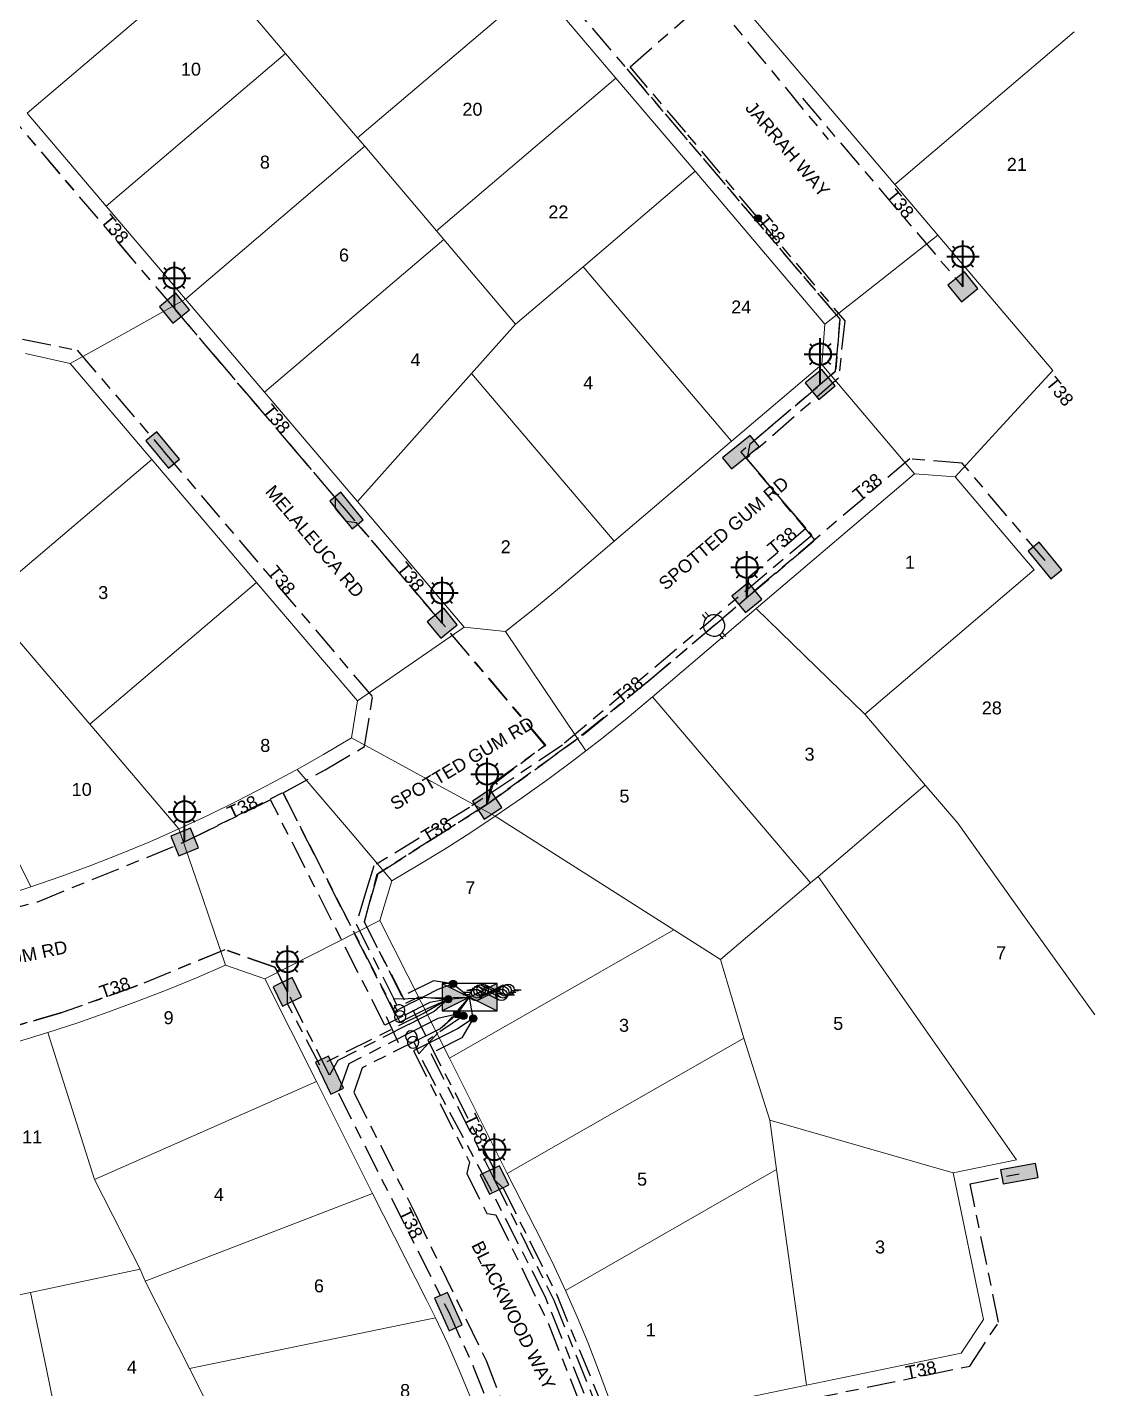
# Model space of a CAD drawing. Header units: metres. Extents: x 298156 to 298818, y 6171580 to 6172425.
# Drawn here: x 298668.2 to 298817, y 6172139.5 to 6172329.2 of the extents above; entities that cross this region are included whole.
import ezdxf
from ezdxf.enums import TextEntityAlignment as Align

# ---------------------------------------------------------------- set-up
doc = ezdxf.new("R2010")
doc.units = ezdxf.units.M
doc.linetypes.add('Cable Exist UG', pattern=[8.2, 4, -1.2, 1.8, -1.2])
doc.layers.get('0').update_dxf_attribs({"color": 6})
doc.layers.add('Cadastre Land Parcels_SP_EXT', color=9, linetype='Continuous', lineweight=5)
doc.layers.add('Cadastre Roads_SP_EXT', color=9, linetype='Continuous', lineweight=5)
for name, color, linetype in [('Equip_HV_EXT', 7, 'Continuous'), ('Equip_LV_EXT', 7, 'Continuous'), ('Equip_SL_EXT', 7, 'Continuous'), ('Equip_SP_SL_EXT', 7, 'Continuous'), ('Mains_HV_EXT', 7, 'Continuous'), ('Mains_LV_EXT', 7, 'Continuous'), ('Mains_SL_EXT', 7, 'Continuous'), ('Sub_SP_EXT', 7, 'Continuous'), ('SupportsUG_SP_LV_EXT', 7, 'Continuous'), ('SupportsUG_SP_LV_SL_EXT', 7, 'Continuous')]:
    doc.layers.add(name, color=color, linetype=linetype)
doc.layers.get('0').off()
doc.styles.add('COLUMN_LABEL', font='arial.ttf')
doc.styles.add('iecARIAL', font='arial.ttf', dxfattribs={"height": 2})
doc.styles.add('POLE_LABEL', font='arial.ttf')
doc.styles.get("Standard").update_dxf_attribs({"font": 'arial.ttf'})
doc.styles.add('SWITCH_LABEL', font='arial.ttf', dxfattribs={"height": 2.5})

# ---------------------------------------------------------------- blocks, each defined once
blk = doc.blocks.new('SUB_PADMOUNT_EXT')
for points in [[(0, 0), (-3.84, 1.92), (-3.84, -1.92)], [(0, 0), (3.84, 1.92), (3.84, -1.92)]]:
    blk.add_hatch(color=256).paths.add_polyline_path(points)
for p, q in [((3.84, 1.92), (-3.84, -1.92)), ((-3.84, 1.92), (3.84, -1.92))]:
    blk.add_line(p, q)
blk.add_lwpolyline([(-3.84, -1.92), (3.84, -1.92), (3.84, 1.92), (-3.84, 1.92)], close=True)
for tag, height, flags, p in [('ASSET_NUM', 3.5, 8, (2, 2)), ('STREET_CODE', 0.2, 9, (1.5, 0)), ('CONSTRUCTED_VOLTAGE', 0.2, 9, (1.5, -0.2)), ('OPERATING_VOLTAGE', 0.2, 9, (1.5, -0.6)), ('ORIENTATION', 0.2, 9, (1.5, -0.8)), ('OWNED_BY', 0.2, 9, (1.5, -1)), ('OPERATED_BY', 0.2, 9, (1.5, -1.2)), ('SECONDARY_VOLTAGE', 0.2, 9, (1.5, -1.6)), ('STATE', 0.2, 9, (1.5, -1.8)), ('NO_PHASES', 0.2, 9, (1.5, -0.4)), ('MAINTAINED_BY', 0.2, 9, (1.5, -1.4)), ('SUBSTATION_TYPE', 0.2, 9, (1.5, -2.2)), ('STREETNAME', 0.2, 9, (1.5, -3)), ('SUBURB', 0.2, 9, (1.5, -3.2)), ('Z', 0.2, 1, (1.5, -3.6)), ('PARENT', 0.2, 9, (1.5, -2)), ('USAGE', 0.2, 9, (1.5, -2.4)), ('LEGEND', 0.2, 9, (1.5, -2.6)), ('LOCATION', 0.2, 9, (1.5, -2.8)), ('NOTES', 0.2, 9, (1.5, -3.4))]:
    blk.add_attdef(tag, text='', height=height, dxfattribs=dict(flags=flags)).set_placement(p, align=Align.MIDDLE_LEFT)
blk = doc.blocks.new('COLUMN_EXT')
blk.add_hatch(color=256).paths.add_polyline_path([(-1.49, 1.48), (-1.49, -1.49), (1.48, -1.49), (1.48, 1.48)])
blk.add_lwpolyline([(-1.49, -1.49), (1.48, -1.49), (1.48, 1.48), (-1.49, 1.48)], close=True)
for tag, height, style, flags, p in [('ASSET_NUM', 2.5, 'COLUMN_LABEL', 8, (2, 2)), ('STRUCTURE_PLANT_NUMBER', 0.2, 'POLE_LABEL', 9, (1.81, 0.03)), ('STREET_CODE', 0.2, 'COLUMN_LABEL', 9, (1.81, -0.2))]:
    blk.add_attdef(tag, text='', height=height, dxfattribs=dict(style=style, flags=flags)).set_placement(p, align=Align.MIDDLE_LEFT)
at = {"flags": 9}
for tag, p in [('COLUMN_TYPE', (1.81, -0.4)), ('OWNED_BY', (1.81, -0.6)), ('STATE', (1.81, -0.8)), ('USAGE', (1.81, -1)), ('STREETNAME', (1.81, -1.6)), ('SUBURB', (1.81, -1.8)), ('LEGEND', (1.81, -1.2)), ('LOCATION', (1.81, -1.4)), ('NOTES', (1.81, -2))]:
    blk.add_attdef(tag, text='', height=0.2, dxfattribs=at).set_placement(p, align=Align.MIDDLE_LEFT)
at = {"flags": 1}
blk.add_attdef('Z', (1.81, -2.35), '', height=0.2, dxfattribs=at)
blk = doc.blocks.new('PILLAR_EXT')
blk.add_hatch(color=256).paths.add_polyline_path([(-2.475, 0.99), (-2.475, -0.99), (2.475, -0.99), (2.475, 0.99)])
blk.add_lwpolyline([(-2.475, -0.99), (2.475, -0.99), (2.475, 0.99), (-2.475, 0.99)], close=True)
at = {"style": 'iecARIAL', "flags": 8}
blk.add_attdef('ASSET_NUM', (1.5, 3.5), '', height=2.5, dxfattribs=at)
for tag, p, flags in [('OWNED_BY', (0, -0.2), 9), ('STATE', (0, -0.4), 9), ('SUPPORT_TYPE', (0, -0.6), 9), ('STREETNAME', (0, -1.8), 9), ('SUBURB', (0, -2), 1), ('USAGE', (0, -0.8), 9), ('LEGEND', (0, -1), 9), ('LOCATION', (0, -1.2), 9), ('NOTES', (0, -1.4), 9), ('PARENT', (0, -1.6), 9)]:
    blk.add_attdef(tag, p, '', height=0.2, dxfattribs=dict(flags=flags))
blk = doc.blocks.new('SL_LANTERN_EXT')
at = {"lineweight": 40}
for p, q in [((0, 1.97), (0, 6.47)), ((-2.25, 4.22), (2.25, 4.22)), ((-1.46, 5.68), (-1.06, 5.28)), ((1.46, 5.68), (1.06, 5.28)), ((-1.46, 2.76), (-1.06, 3.16)), ((0, 0), (0, 2.72)), ((1.46, 2.76), (1.06, 3.16))]:
    blk.add_line(p, q, dxfattribs=at)
blk.add_circle((0, 4.22), 1.5, dxfattribs=at)
at = {"style": 'iecARIAL', "flags": 8}
blk.add_attdef('ASSET_NUM', (1.5, 1.5), '', height=2.5, dxfattribs=at)
for tag, p, height, flags in [('OPERATING_VOLTAGE', (0.98, -1.65), 0.2, 9), ('ORIENTATION', (0.98, -1.85), 0.2, 9), ('OWNED_BY', (0.98, -2.05), 0.2, 9), ('CONSTRUCTED_VOLTAGE', (0.98, -0.65), 0.2, 9), ('CONTROL_TYPE', (0.98, -0.85), 0.2, 9), ('LANTERN_PURPOSE', (0.98, -1.05), 0.2, 9), ('LANTERN_TYPE', (0.98, -1.25), 0.2, 9), ('NO_PHASES', (0.98, -1.45), 0.2, 9), ('LNUMBER', (2.18, -3.25), 2.5, 8), ('STATE', (0.98, -2.25), 0.2, 9), ('USAGE', (0.98, -2.45), 0.2, 9), ('CEXIST', (0.98, -2.65), 0.2, 9), ('CNEW', (0.98, -2.85), 0.2, 9), ('CNUMBER', (0.98, -3.05), 0.2, 9), ('CREMOVE', (0.98, -3.25), 0.2, 9), ('CREPLACE', (0.98, -3.45), 0.2, 9), ('LKINGHEIGHT', (0.98, -3.65), 0.2, 9), ('LBRACKET', (0.98, -3.85), 0.2, 9), ('LBRACKETVOCAB', (0.98, -4.05), 0.2, 9), ('LCATEGORY', (0.98, -4.25), 0.2, 9), ('LCHARGE1', (0.98, -4.45), 0.2, 9), ('LCHARGE1PERCENT', (0.98, -4.65), 0.2, 9), ('LCHARGE2', (0.98, -4.85), 0.2, 9), ('LCHARGE2PERCENT', (0.98, -5.05), 0.2, 9), ('LCHARGE3', (0.98, -5.25), 0.2, 9), ('LCHARGE3PERCENT', (0.98, -5.45), 0.2, 9), ('LEXIST', (0.98, -5.65), 0.2, 9), ('LLAMP', (0.98, -5.85), 0.2, 9), ('LLAMPVOCAB', (0.98, -6.05), 0.2, 9), ('LMAST', (0.98, -6.25), 0.2, 9), ('LMASTVOCAB', (0.98, -6.45), 0.2, 9), ('LNEW', (0.98, -6.65), 0.2, 9), ('LANTNUMBER', (0.98, -6.85), 0.2, 9), ('LOUTREACH', (0.98, -7.25), 0.2, 9), ('LOUTREACHVOCAB', (0.98, -7.45), 0.2, 9), ('LRATECODE', (0.98, -7.65), 0.2, 9), ('STREETNAME', (0.98, -9.25), 0.2, 9), ('SUBURB', (0.98, -9.45), 0.2, 1), ('LREMOVE', (0.98, -7.85), 0.2, 9), ('LREPLACE', (0.98, -8.05), 0.2, 9), ('LTYPE', (0.98, -8.25), 0.2, 9), ('LTYPEVOCAB', (0.98, -8.45), 0.2, 9), ('LEGEND', (0.98, -8.65), 0.2, 9), ('LOCATION', (0.98, -8.85), 0.2, 9), ('NOTES', (0.98, -9.05), 0.2, 9)]:
    blk.add_attdef(tag, p, '', height=height, dxfattribs=dict(flags=flags))
blk = doc.blocks.new('LV_UG_LINKS_OPEN_EXT')
blk.add_wipeout([(-0.25, 1.47), (-0.43, 1.43), (-0.61, 1.36), (-0.77, 1.28), (-0.93, 1.17), (-1.07, 1.05), (-1.19, 0.9), (-1.29, 0.75), (-1.38, 0.58), (-1.44, 0.4), (-1.48, 0.22), (-1.49, 0.03), (-1.49, -0.16), (-1.45, -0.34), (-1.4, -0.52), (-1.32, -0.69), (-1.23, -0.85), (-1.11, -1), (-0.98, -1.13), (-0.83, -1.24), (-0.66, -1.34), (-0.49, -1.41), (-0.31, -1.46), (-0.13, -1.49), (0.06, -1.49), (0.25, -1.47), (0.43, -1.43), (0.61, -1.36), (0.77, -1.28), (0.93, -1.17), (1.07, -1.05), (1.19, -0.9), (1.29, -0.75), (1.38, -0.58), (1.44, -0.4), (1.48, -0.22), (1.49, -0.03), (1.49, 0.16), (1.45, 0.34), (1.4, 0.52), (1.32, 0.69), (1.23, 0.85), (1.11, 1), (0.98, 1.13), (0.83, 1.24), (0.66, 1.34), (0.49, 1.41), (0.31, 1.46), (0.13, 1.49), (-0.06, 1.49)])
for p, q in [((-0.25, 1.47), (-0.25, 2.22)), ((0.25, 1.47), (0.25, 2.22)), ((-0.25, -1.47), (-0.25, -2.22)), ((0.25, -1.47), (0.25, -2.22))]:
    blk.add_line(p, q)
blk.add_lwpolyline([(0, -1.49, 1), (0, 1.49, 1)], format="xyb", close=True)
at = {"flags": 9}
for tag, p in [('ACTUAL_STATUS', (0, 0)), ('CONSTRUCTED_VOLTAGE', (0, -0.2)), ('OPERATING_VOLTAGE', (0, -0.6)), ('ORIENTATION', (0, -0.8)), ('STATE', (0, -1)), ('SWITCH_TYPE', (0, -1.2)), ('NO_PHASES', (0, -0.4)), ('USAGE', (0, -1.4)), ('NOTES', (0, -1.6))]:
    blk.add_attdef(tag, text='', height=0.2, dxfattribs=at).set_placement(p, align=Align.MIDDLE_LEFT)
at = {"flags": 1}
blk.add_attdef('Z', (0, 0), '', height=0.2, dxfattribs=at)
blk = doc.blocks.new('LV_UG_DFUSE_CLOSED_EXT')
for points in [[(1, 0), (0, 0)], [(5.04, 0.73), (2.16, -0.72)], [(5.05, -0.71), (2.16, 0.72)], [(6.2, 0.01), (7.2, 0.01)]]:
    blk.add_lwpolyline(points)
for centre in [(1.8, 0), (5.4, 0.01)]:
    blk.add_circle(centre, 0.8)
at = {"flags": 9}
for tag, p in [('ACTUAL_STATUS', (0, 0)), ('CONSTRUCTED_VOLTAGE', (0, -0.2)), ('OPERATING_VOLTAGE', (0, -0.6)), ('ORIENTATION', (0, -0.8)), ('STATE', (0, -1)), ('SWITCH_TYPE', (0, -1.2)), ('NO_PHASES', (0, -0.4)), ('USAGE', (0, -1.4)), ('NOTES', (0, -1.6))]:
    blk.add_attdef(tag, text='', height=0.2, dxfattribs=at).set_placement(p, align=Align.MIDDLE_LEFT)
at = {"flags": 1}
blk.add_attdef('Z', (0, 0), '', height=0.2, dxfattribs=at)
blk = doc.blocks.new('SWG_HOLEC_SU_EXT')
blk.add_line((1.8, -2), (5.8, -2))
for points in [[(1, 0), (0, 0)], [(6.6, 0), (7.6, 0)]]:
    blk.add_lwpolyline(points)
for points in [[(1.8, -0.8, 1), (1.8, 0.8, 1)], [(5.8, -0.8, 1), (5.8, 0.8, 1)]]:
    blk.add_lwpolyline(points, format="xyb", close=True)
at = {"style": 'SWITCH_LABEL', "flags": 8}
blk.add_attdef('ASSET_NUM', text='', height=2.5, rotation=179.9544, dxfattribs=at).set_placement((-2.4, 0), align=Align.MIDDLE_LEFT)
at = {"flags": 1}
blk.add_attdef('Z', (0, 0), '', height=0.2, dxfattribs=at)
at = {"flags": 9}
for tag, p in [('ACTUAL_STATUS', (0, -0.4)), ('CONSTRUCTED_VOLTAGE', (0, -0.6)), ('OPERATING_VOLTAGE', (0, -1)), ('ORIENTATION', (0, -1.2)), ('OWNED_BY', (0, -1.4)), ('STATE', (0, -1.8)), ('NO_PHASES', (0, -0.8)), ('PARENT', (0, -1.6)), ('SWITCH_TYPE', (0, -2)), ('STREETNAME', (0, -2.6)), ('SUBURB', (0, -2.8)), ('USAGE', (0, -2.2)), ('LOCATION', (0, -2.4)), ('NOTES', (0, -3))]:
    blk.add_attdef(tag, text='', height=0.2, dxfattribs=at).set_placement(p, align=Align.MIDDLE_LEFT)
at = {"style": 'SWITCH_LABEL', "flags": 9}
blk.add_attdef('STREET_CODE', text='', height=0.2, dxfattribs=at).set_placement((0, -0.2), align=Align.MIDDLE_LEFT)
blk = doc.blocks.new('CONNECTOR_NODE_EXT')
h = blk.add_hatch(color=256)
edge = h.paths.add_edge_path()
edge.add_arc((0, 0), 0.5, 0, 360)
blk.add_circle((0, 0), 0.5)
at = {"flags": 1}
blk.add_attdef('Z', (0, 0), '', height=0.2, dxfattribs=at)
at = {"flags": 9}
for tag, p in [('CONNECTOR_TYPE', (0, 0)), ('CONSTRUCTED_VOLTAGE', (0, -0.2)), ('OPERATING_VOLTAGE', (0, -0.6)), ('ORIENTATION', (0, -0.8)), ('SUBTYPE', (0, -1)), ('NO_PHASES', (0, -0.4)), ('USAGE', (0, -1.2)), ('NOTES', (0, -1.4))]:
    blk.add_attdef(tag, text='', height=0.2, dxfattribs=at).set_placement(p, align=Align.MIDDLE_LEFT)

msp = doc.modelspace()

# ---------------------------------------------------------------- linework, layer by layer
at = {"layer": 'Cadastre Land Parcels_SP_EXT', "linetype": 'Continuous'}
for p, q in [((298693.25, 6172338.52), (298668.25, 6172317.23)), ((298703.27, 6172326.73), (298693.25, 6172338.52)), ((298739.28, 6172335.05), (298714.28, 6172313.79)), ((298750.29, 6172322.11), (298739.28, 6172335.05)), ((298814.16, 6172328.56), (298789.15, 6172307.28)), ((298704.26, 6172325.56), (298703.27, 6172326.73)), ((298703.27, 6172326.73), (298703.27, 6172326.73)), ((298704.26, 6172325.56), (298679.26, 6172304.28)), ((298679.26, 6172304.28), (298704.26, 6172325.56)), ((298714.28, 6172313.79), (298704.26, 6172325.56)), ((298750.29, 6172322.11), (298725.29, 6172300.84)), ((298725.29, 6172300.84), (298750.29, 6172322.11)), ((298761.31, 6172309.14), (298750.29, 6172322.11)), ((298750.29, 6172322.11), (298750.29, 6172322.11)), ((298668.25, 6172317.23), (298679.26, 6172304.28)), ((298690.28, 6172291.33), (298715.28, 6172312.62)), ((298715.28, 6172312.62), (298690.28, 6172291.33)), ((298715.28, 6172312.62), (298714.28, 6172313.79)), ((298714.28, 6172313.79), (298715.28, 6172312.62)), ((298715.28, 6172312.62), (298715.28, 6172312.62)), ((298725.29, 6172300.84), (298715.28, 6172312.62)), ((298715.28, 6172312.62), (298725.29, 6172300.84)), ((298761.31, 6172309.14), (298745.7, 6172295.85)), ((298745.7, 6172295.85), (298761.31, 6172309.14)), ((298779.41, 6172287.86), (298761.31, 6172309.14)), ((298789.15, 6172307.28), (298795.16, 6172300.22)), ((298679.26, 6172304.28), (298690.28, 6172291.33)), ((298701.29, 6172278.38), (298726.29, 6172299.66)), ((298726.29, 6172299.66), (298701.29, 6172278.38)), ((298726.29, 6172299.66), (298725.29, 6172300.84)), ((298725.29, 6172300.84), (298726.29, 6172299.66)), ((298726.29, 6172299.66), (298726.29, 6172299.66)), ((298736.31, 6172287.86), (298726.29, 6172299.66)), ((298726.29, 6172299.66), (298736.31, 6172287.86)), ((298795.16, 6172300.22), (298800.17, 6172294.33)), ((298736.31, 6172287.86), (298745.7, 6172295.85)), ((298745.7, 6172295.85), (298736.31, 6172287.86)), ((298745.7, 6172295.85), (298766.4, 6172271.54)), ((298745.7, 6172295.85), (298745.7, 6172295.85)), ((298766.4, 6172271.54), (298745.7, 6172295.85)), ((298800.17, 6172294.33), (298811.18, 6172281.39)), ((298800.17, 6172294.33), (298800.17, 6172294.33)), ((298690.28, 6172291.33), (298701.29, 6172278.38)), ((298730.15, 6172280.96), (298736.31, 6172287.86)), ((298736.31, 6172287.86), (298730.15, 6172280.96)), ((298778.96, 6172282.23), (298779.41, 6172287.86)), ((298674.25, 6172282.35), (298668.01, 6172283.75)), ((298685.6, 6172269.01), (298674.25, 6172282.35)), ((298674.25, 6172282.35), (298674.25, 6172282.35)), ((298766.4, 6172271.54), (298778.96, 6172282.23)), ((298778.96, 6172282.23), (298778.96, 6172282.23)), ((298714.25, 6172263.15), (298730.15, 6172280.96)), ((298730.15, 6172280.96), (298714.25, 6172263.15)), ((298730.15, 6172280.96), (298730.15, 6172280.96)), ((298750.03, 6172257.61), (298730.15, 6172280.96)), ((298730.15, 6172280.96), (298750.03, 6172257.61)), ((298701.29, 6172278.38), (298714.25, 6172263.15)), ((298750.03, 6172257.61), (298766.4, 6172271.54)), ((298766.4, 6172271.54), (298766.4, 6172271.54)), ((298685.6, 6172269.01), (298662.37, 6172249.24)), ((298662.37, 6172249.24), (298685.6, 6172269.01)), ((298700.19, 6172251.87), (298685.6, 6172269.01)), ((298791.91, 6172267), (298769.83, 6172248.21)), ((298797.55, 6172266.55), (298791.91, 6172267)), ((298808.57, 6172253.6), (298797.55, 6172266.55)), ((298714.25, 6172263.15), (298729.15, 6172245.64)), ((298742.41, 6172251.13), (298750.03, 6172257.61)), ((298750.03, 6172257.61), (298750.03, 6172257.61)), ((298808.57, 6172253.6), (298784.96, 6172233.52)), ((298784.96, 6172233.52), (298808.57, 6172253.6)), ((298808.57, 6172253.6), (298808.57, 6172253.6)), ((298676.96, 6172232.1), (298700.19, 6172251.87)), ((298700.19, 6172251.87), (298676.96, 6172232.1)), ((298700.19, 6172251.87), (298700.19, 6172251.87)), ((298714.25, 6172235.36), (298700.19, 6172251.87)), ((298738.7, 6172248.04), (298742.41, 6172251.13)), ((298769.83, 6172248.21), (298755.37, 6172235.9)), ((298769.83, 6172248.21), (298784.96, 6172233.52)), ((298784.96, 6172233.52), (298769.83, 6172248.21)), ((298734.92, 6172245.02), (298738.7, 6172248.04)), ((298676.96, 6172232.1), (298665.56, 6172245.5)), ((298665.56, 6172245.5), (298676.96, 6172232.1)), ((298729.15, 6172245.64), (298734.92, 6172245.02)), ((298652.74, 6172241.43), (298668.77, 6172209.43)), ((298668.77, 6172209.43), (298652.74, 6172241.43)), ((298713.44, 6172230.21), (298714.25, 6172235.36)), ((298714.25, 6172235.36), (298714.25, 6172235.36)), ((298755.37, 6172235.9), (298751.85, 6172232.96)), ((298777.4, 6172210.02), (298755.37, 6172235.9)), ((298755.37, 6172235.9), (298777.4, 6172210.02)), ((298751.85, 6172232.96), (298748.27, 6172230.09)), ((298784.96, 6172233.52), (298793.39, 6172223.63)), ((298793.39, 6172223.63), (298784.96, 6172233.52)), ((298689.37, 6172217.52), (298676.96, 6172232.1)), ((298676.96, 6172232.1), (298676.96, 6172232.1)), ((298676.96, 6172232.1), (298689.37, 6172217.52)), ((298709.54, 6172227.89), (298713.44, 6172230.21)), ((298748.27, 6172230.09), (298746.08, 6172228.39)), ((298705.88, 6172225.82), (298709.54, 6172227.89)), ((298744.65, 6172227.29), (298740.98, 6172224.55)), ((298746.08, 6172228.39), (298744.65, 6172227.29)), ((298701.6, 6172223.5), (298705.59, 6172225.66)), ((298705.59, 6172225.66), (298705.88, 6172225.82)), ((298697.57, 6172221.42), (298701.6, 6172223.5)), ((298740.98, 6172224.55), (298737.25, 6172221.89)), ((298793.39, 6172223.63), (298778.47, 6172210.9)), ((298778.47, 6172210.9), (298793.39, 6172223.63)), ((298793.39, 6172223.63), (298797.92, 6172218.3)), ((298797.92, 6172218.3), (298793.39, 6172223.63)), ((298737.25, 6172221.89), (298733.47, 6172219.29)), ((298693.49, 6172219.43), (298697.57, 6172221.42)), ((298689.37, 6172217.52), (298693.49, 6172219.43)), ((298733.47, 6172219.29), (298729.93, 6172216.95)), ((298733.47, 6172219.29), (298758.35, 6172203.46)), ((298758.35, 6172203.46), (298733.47, 6172219.29)), ((298797.92, 6172218.3), (298797.92, 6172218.3)), ((298797.92, 6172218.3), (298807.71, 6172204.63)), ((298807.71, 6172204.63), (298797.92, 6172218.3)), ((298797.92, 6172218.3), (298797.92, 6172218.3)), ((298685.32, 6172215.74), (298689.37, 6172217.52)), ((298729.93, 6172216.95), (298726.34, 6172214.67)), ((298677.1, 6172212.42), (298681.23, 6172214.04)), ((298681.23, 6172214.04), (298685.32, 6172215.74)), ((298726.34, 6172214.67), (298722.72, 6172212.45)), ((298672.95, 6172210.88), (298677.1, 6172212.42)), ((298722.72, 6172212.45), (298719.06, 6172210.3)), ((298668.77, 6172209.43), (298672.95, 6172210.88)), ((298719.06, 6172210.3), (298717.38, 6172204.76)), ((298778.47, 6172210.9), (298777.4, 6172210.02)), ((298777.4, 6172210.02), (298778.47, 6172210.9)), ((298778.47, 6172210.9), (298806.1, 6172171.43)), ((298806.1, 6172171.43), (298778.47, 6172210.9)), ((298664.55, 6172208.05), (298668.77, 6172209.43)), ((298668.77, 6172209.43), (298668.77, 6172209.43)), ((298764.84, 6172199.33), (298777.4, 6172210.02)), ((298777.4, 6172210.02), (298764.84, 6172199.33)), ((298777.4, 6172210.02), (298777.4, 6172210.02)), ((298777.4, 6172210.02), (298777.4, 6172210.02)), ((298717.38, 6172204.76), (298727.11, 6172185.59)), ((298817.02, 6172191.63), (298807.71, 6172204.63)), ((298807.71, 6172204.63), (298817.02, 6172191.63)), ((298727.11, 6172185.59), (298758.35, 6172203.46)), ((298758.35, 6172203.46), (298727.11, 6172185.59)), ((298758.35, 6172203.46), (298764.84, 6172199.33)), ((298758.35, 6172203.46), (298758.35, 6172203.46)), ((298764.84, 6172199.33), (298758.35, 6172203.46)), ((298764.84, 6172199.33), (298768.13, 6172188.39)), ((298768.13, 6172188.39), (298764.84, 6172199.33)), ((298764.84, 6172199.33), (298764.84, 6172199.33)), ((298695.88, 6172198.54), (298691.82, 6172196.78)), ((298701.34, 6172196.62), (298695.88, 6172198.54)), ((298687.74, 6172195.11), (298683.62, 6172193.5)), ((298691.82, 6172196.78), (298687.74, 6172195.11)), ((298708.58, 6172182.35), (298701.34, 6172196.62)), ((298683.62, 6172193.5), (298679.48, 6172191.98)), ((298679.48, 6172191.98), (298675.31, 6172190.52)), ((298675.31, 6172190.52), (298671.11, 6172189.15)), ((298671.11, 6172189.15), (298667.05, 6172187.9)), ((298677.63, 6172168.66), (298671.11, 6172189.15)), ((298671.11, 6172189.15), (298677.63, 6172168.66)), ((298768.13, 6172188.39), (298735.15, 6172169.52)), ((298735.15, 6172169.52), (298768.13, 6172188.39)), ((298771.72, 6172176.94), (298768.13, 6172188.39)), ((298768.13, 6172188.39), (298771.72, 6172176.94)), ((298727.11, 6172185.59), (298735.15, 6172169.52)), ((298708.58, 6172182.35), (298677.63, 6172168.66)), ((298677.63, 6172168.66), (298708.58, 6172182.35)), ((298716.38, 6172166.72), (298708.58, 6172182.35)), ((298708.58, 6172182.35), (298708.58, 6172182.35)), ((298772.68, 6172170.06), (298771.72, 6172176.94)), ((298771.72, 6172176.94), (298771.72, 6172176.94)), ((298797.28, 6172169.62), (298771.72, 6172176.94)), ((298771.72, 6172176.94), (298772.68, 6172170.06)), ((298771.72, 6172176.94), (298797.28, 6172169.62)), ((298797.28, 6172169.62), (298806.1, 6172171.43)), ((298806.1, 6172171.43), (298806.1, 6172171.43)), ((298677.63, 6172168.66), (298683.97, 6172156.17)), ((298683.97, 6172156.17), (298677.63, 6172168.66)), ((298677.63, 6172168.66), (298677.63, 6172168.66)), ((298735.15, 6172169.52), (298740, 6172159.98)), ((298743.25, 6172153.22), (298772.68, 6172170.06)), ((298772.68, 6172170.06), (298743.25, 6172153.22)), ((298776.84, 6172140.02), (298772.68, 6172170.06)), ((298772.68, 6172170.06), (298776.84, 6172140.02)), ((298801.5, 6172149.19), (298797.28, 6172169.62)), ((298797.28, 6172169.62), (298797.28, 6172169.62)), ((298684.67, 6172154.52), (298716.38, 6172166.72)), ((298716.38, 6172166.72), (298684.67, 6172154.52)), ((298716.38, 6172166.72), (298716.38, 6172166.72)), ((298723.94, 6172151.84), (298716.38, 6172166.72)), ((298740, 6172159.98), (298741.66, 6172156.62)), ((298683.97, 6172156.17), (298668.71, 6172152.95)), ((298668.71, 6172152.95), (298683.97, 6172156.17)), ((298683.97, 6172156.17), (298684.67, 6172154.52)), ((298684.67, 6172154.52), (298683.97, 6172156.17)), ((298741.66, 6172156.62), (298743.25, 6172153.22)), ((298684.67, 6172154.52), (298690.85, 6172142.33)), ((298690.85, 6172142.33), (298684.67, 6172154.52)), ((298684.67, 6172154.52), (298684.67, 6172154.52)), ((298668.71, 6172152.95), (298662.71, 6172151.71)), ((298662.71, 6172151.71), (298668.71, 6172152.95)), ((298668.71, 6172152.95), (298670.93, 6172142.24)), ((298670.93, 6172142.24), (298668.71, 6172152.95)), ((298725.14, 6172149.41), (298723.94, 6172151.84)), ((298743.25, 6172153.22), (298744.87, 6172149.56)), ((298744.87, 6172149.56), (298746.4, 6172145.87)), ((298725.14, 6172149.41), (298690.85, 6172142.33)), ((298690.85, 6172142.33), (298725.14, 6172149.41)), ((298726.85, 6172145.79), (298725.14, 6172149.41)), ((298725.14, 6172149.41), (298725.14, 6172149.41)), ((298798.39, 6172144.47), (298801.5, 6172149.19)), ((298728.46, 6172142.13), (298726.85, 6172145.79)), ((298746.4, 6172145.87), (298747.86, 6172142.13)), ((298776.84, 6172140.02), (298798.39, 6172144.47)), ((298670.93, 6172142.24), (298675.7, 6172119.13)), ((298675.7, 6172119.13), (298670.93, 6172142.24)), ((298690.85, 6172142.33), (298700.08, 6172124.17)), ((298700.08, 6172124.17), (298690.85, 6172142.33)), ((298729.98, 6172138.43), (298728.46, 6172142.13)), ((298747.86, 6172142.13), (298749.23, 6172138.37)), ((298754.42, 6172135.39), (298776.84, 6172140.02)), ((298776.84, 6172140.02), (298776.84, 6172140.02))]:
    msp.add_line(p, q, dxfattribs=at)
at = {"layer": 'Cadastre Roads_SP_EXT', "linetype": 'Continuous'}
for p, q in [((298739.28, 6172335.05), (298750.29, 6172322.11)), ((298777.81, 6172320.61), (298766.46, 6172333.98)), ((298750.29, 6172322.11), (298761.31, 6172309.14)), ((298789.15, 6172307.28), (298777.81, 6172320.61)), ((298761.31, 6172309.14), (298779.41, 6172287.86)), ((298795.16, 6172300.22), (298789.15, 6172307.28)), ((298786.31, 6172293.28), (298795.16, 6172300.22)), ((298779.41, 6172287.86), (298786.31, 6172293.28)), ((298690.28, 6172291.33), (298681.1, 6172286.19)), ((298701.29, 6172278.38), (298690.28, 6172291.33)), ((298681.1, 6172286.19), (298674.25, 6172282.35)), ((298674.25, 6172282.35), (298685.6, 6172269.01)), ((298778.96, 6172282.23), (298766.4, 6172271.54)), ((298785.97, 6172273.99), (298778.96, 6172282.23)), ((298811.18, 6172281.39), (298803.7, 6172273.25)), ((298714.25, 6172263.15), (298701.29, 6172278.38)), ((298701.29, 6172278.38), (298701.29, 6172278.38)), ((298791.91, 6172267), (298785.97, 6172273.99)), ((298803.7, 6172273.25), (298797.55, 6172266.55)), ((298766.4, 6172271.54), (298750.03, 6172257.61)), ((298685.6, 6172269.01), (298700.19, 6172251.87)), ((298769.83, 6172248.21), (298791.91, 6172267)), ((298791.91, 6172267), (298791.91, 6172267)), ((298797.55, 6172266.55), (298808.57, 6172253.6)), ((298729.15, 6172245.64), (298714.25, 6172263.15)), ((298750.03, 6172257.61), (298742.41, 6172251.13)), ((298700.19, 6172251.87), (298714.25, 6172235.36)), ((298742.41, 6172251.13), (298738.7, 6172248.04)), ((298755.37, 6172235.9), (298769.83, 6172248.21)), ((298738.7, 6172248.04), (298734.92, 6172245.02)), ((298722.69, 6172241.18), (298729.15, 6172245.64)), ((298734.92, 6172245.02), (298740.15, 6172237.23)), ((298714.25, 6172235.36), (298722.69, 6172241.18)), ((298740.15, 6172237.23), (298746.08, 6172228.39)), ((298751.85, 6172232.96), (298755.37, 6172235.9)), ((298748.27, 6172230.09), (298751.85, 6172232.96)), ((298713.44, 6172230.21), (298709.54, 6172227.89)), ((298722.04, 6172225.53), (298713.44, 6172230.21)), ((298746.08, 6172228.39), (298748.27, 6172230.09)), ((298709.54, 6172227.89), (298705.88, 6172225.82)), ((298705.88, 6172225.82), (298713.01, 6172217.42)), ((298733.47, 6172219.29), (298722.04, 6172225.53)), ((298729.93, 6172216.95), (298733.47, 6172219.29)), ((298733.47, 6172219.29), (298733.47, 6172219.29)), ((298689.37, 6172217.52), (298685.32, 6172215.74)), ((298692.7, 6172207.83), (298689.37, 6172217.52)), ((298713.01, 6172217.42), (298719.06, 6172210.3)), ((298726.34, 6172214.67), (298729.93, 6172216.95)), ((298681.23, 6172214.04), (298677.1, 6172212.42)), ((298685.32, 6172215.74), (298681.23, 6172214.04)), ((298722.72, 6172212.45), (298726.34, 6172214.67)), ((298677.1, 6172212.42), (298672.95, 6172210.88)), ((298719.06, 6172210.3), (298722.72, 6172212.45)), ((298672.95, 6172210.88), (298668.77, 6172209.43)), ((298668.77, 6172209.43), (298664.55, 6172208.05)), ((298695.88, 6172198.54), (298692.7, 6172207.83)), ((298717.38, 6172204.76), (298708.15, 6172200.08)), ((298727.11, 6172185.59), (298717.38, 6172204.76)), ((298708.15, 6172200.08), (298701.34, 6172196.62)), ((298691.82, 6172196.78), (298695.88, 6172198.54)), ((298695.88, 6172198.54), (298695.88, 6172198.54)), ((298683.62, 6172193.5), (298687.74, 6172195.11)), ((298687.74, 6172195.11), (298691.82, 6172196.78)), ((298701.34, 6172196.62), (298708.58, 6172182.35)), ((298679.48, 6172191.98), (298683.62, 6172193.5)), ((298675.31, 6172190.52), (298679.48, 6172191.98)), ((298671.11, 6172189.15), (298675.31, 6172190.52)), ((298667.05, 6172187.9), (298671.11, 6172189.15)), ((298735.15, 6172169.52), (298727.11, 6172185.59)), ((298727.11, 6172185.59), (298727.11, 6172185.59)), ((298708.58, 6172182.35), (298716.38, 6172166.72)), ((298806.1, 6172171.43), (298797.28, 6172169.62)), ((298740, 6172159.98), (298735.15, 6172169.52)), ((298797.28, 6172169.62), (298801.5, 6172149.19)), ((298716.38, 6172166.72), (298723.94, 6172151.84)), ((298741.66, 6172156.62), (298740, 6172159.98)), ((298743.25, 6172153.22), (298741.66, 6172156.62)), ((298723.94, 6172151.84), (298725.14, 6172149.41)), ((298744.87, 6172149.56), (298743.25, 6172153.22)), ((298746.4, 6172145.87), (298744.87, 6172149.56)), ((298725.14, 6172149.41), (298726.85, 6172145.79)), ((298801.5, 6172149.19), (298798.39, 6172144.47)), ((298726.85, 6172145.79), (298728.46, 6172142.13)), ((298747.86, 6172142.13), (298746.4, 6172145.87)), ((298798.39, 6172144.47), (298776.84, 6172140.02)), ((298728.46, 6172142.13), (298729.98, 6172138.43)), ((298749.23, 6172138.37), (298747.86, 6172142.13)), ((298776.84, 6172140.02), (298754.42, 6172135.39))]:
    msp.add_line(p, q, dxfattribs=at)
at = {"layer": 'Mains_HV_EXT', "linetype": 'Cable Exist UG'}
for p, q in [((298763.43, 6172333.51), (298779.87, 6172313.56)), ((298752.28, 6172323.68), (298761.13, 6172331.44)), ((298760.02, 6172314.58), (298752.28, 6172323.68)), ((298770.09, 6172302.59), (298760.02, 6172314.58)), ((298770.09, 6172302.59), (298782.18, 6172288.29)), ((298782.18, 6172288.29), (298781.31, 6172280.3)), ((298781.31, 6172280.3), (298768.47, 6172269.11)), ((298768.47, 6172269.11), (298777.57, 6172258.42)), ((298742.86, 6172229.21), (298729.87, 6172220.52)), ((298729.87, 6172220.52), (298716.54, 6172212.37)), ((298716.54, 6172212.37), (298715.59, 6172209.21)), ((298715.59, 6172209.21), (298714.08, 6172204.23)), ((298714.08, 6172204.23), (298719.34, 6172193.87)), ((298719.34, 6172193.87), (298729.9, 6172194.08)), ((298722.83, 6172186.18), (298729.9, 6172194.08)), ((298732.88, 6172167.24), (298722.83, 6172186.18)), ((298740.43, 6172152.38), (298732.88, 6172167.24)), ((298745.85, 6172138.87), (298740.43, 6172152.38))]:
    msp.add_line(p, q, dxfattribs=at)
at = {"layer": 'Mains_LV_EXT', "linetype": 'Cable Exist UG'}
for p, q in [((298751.82, 6172323.41), (298781.47, 6172288.54)), ((298776.28, 6172319.33), (298798.64, 6172293.04)), ((298688.75, 6172290.05), (298666.72, 6172315.95)), ((298712.73, 6172261.87), (298688.75, 6172290.05)), ((298781.47, 6172288.54), (298780.89, 6172281.25)), ((298667.61, 6172285.74), (298675.21, 6172284.2)), ((298675.21, 6172284.2), (298687.13, 6172270.31)), ((298780.89, 6172281.25), (298767.69, 6172270.02)), ((298716.36, 6172235.96), (298687.13, 6172270.31)), ((298767.69, 6172270.02), (298776.76, 6172259.37)), ((298791.25, 6172269.07), (298768.54, 6172249.75)), ((298798.54, 6172268.48), (298791.25, 6172269.07)), ((298810.09, 6172254.91), (298798.54, 6172268.48)), ((298740.51, 6172229.21), (298712.73, 6172261.87)), ((298776.76, 6172259.37), (298768.76, 6172252.56)), ((298768.76, 6172252.56), (298768.54, 6172249.75)), ((298754.98, 6172238.21), (298745.08, 6172230.17)), ((298715.27, 6172228.98), (298716.36, 6172235.96)), ((298745.08, 6172230.17), (298732.34, 6172220.95)), ((298733.26, 6172224.03), (298740.51, 6172229.21)), ((298709.77, 6172225.76), (298715.27, 6172228.98)), ((298703.9, 6172222.54), (298709.77, 6172225.76)), ((298732.34, 6172220.95), (298733.26, 6172224.03)), ((298702.15, 6172221.57), (298690.18, 6172215.7)), ((298718.1, 6172190.17), (298702.15, 6172221.57)), ((298719.39, 6172192.05), (298703.9, 6172222.54)), ((298717.01, 6172211.21), (298732.34, 6172220.95)), ((298669.71, 6172207.38), (298690.18, 6172215.7)), ((298715.24, 6172204.58), (298717.01, 6172211.21)), ((298645.8, 6172201.04), (298669.71, 6172207.38)), ((298720.5, 6172194.19), (298715.24, 6172204.58)), ((298695.8, 6172200.69), (298683.34, 6172195.56)), ((298702.76, 6172198.25), (298695.8, 6172200.69)), ((298710.39, 6172183.21), (298702.76, 6172198.25)), ((298683.34, 6172195.56), (298672.9, 6172191.86)), ((298724.86, 6172196.37), (298720.5, 6172194.19)), ((298725.49, 6172195.15), (298721.89, 6172193.32)), ((298727.61, 6172195.93), (298724.86, 6172196.37)), ((298727.61, 6172195.93), (298725.49, 6172195.15)), ((298727.61, 6172195.93), (298729.9, 6172194.08)), ((298721.89, 6172193.32), (298719.39, 6172192.05)), ((298724.34, 6172193.33), (298720.6, 6172191.44)), ((298726.93, 6172193.8), (298724.34, 6172193.33)), ((298726.93, 6172193.8), (298724.98, 6172192.09)), ((298726.93, 6172193.8), (298729.9, 6172194.08)), ((298728.14, 6172191.7), (298729.9, 6172194.08)), ((298730.41, 6172191.11), (298729.9, 6172194.08)), ((298672.9, 6172191.86), (298654.25, 6172186.52)), ((298720.6, 6172191.44), (298718.1, 6172190.17)), ((298724.98, 6172192.09), (298721.38, 6172190.26)), ((298728.14, 6172191.7), (298725.47, 6172191.11)), ((298728.14, 6172191.7), (298725.8, 6172189.68)), ((298721.38, 6172190.26), (298711.53, 6172185.26)), ((298722.12, 6172189.4), (298713.05, 6172184.8)), ((298725.47, 6172191.11), (298722.12, 6172189.4)), ((298725.8, 6172189.68), (298722.81, 6172188.18)), ((298728.21, 6172189.66), (298725.23, 6172188.18)), ((298730.41, 6172191.11), (298728.21, 6172189.66)), ((298730.41, 6172191.11), (298728.83, 6172188.41)), ((298722.81, 6172188.18), (298714.93, 6172184.25)), ((298725.23, 6172188.18), (298722.1, 6172186.59)), ((298728.83, 6172188.41), (298724.51, 6172186.24)), ((298722.1, 6172186.59), (298729.89, 6172171.1)), ((298724.51, 6172186.24), (298733.36, 6172168.63)), ((298711.53, 6172185.26), (298710.39, 6172183.21)), ((298713.05, 6172184.8), (298711.61, 6172180.7)), ((298714.93, 6172184.25), (298713.75, 6172180.78)), ((298711.61, 6172180.7), (298726.94, 6172150.28)), ((298713.75, 6172180.78), (298722.25, 6172164.03)), ((298729.89, 6172171.1), (298729.5, 6172169.51)), ((298729.5, 6172169.51), (298732.29, 6172163.92)), ((298733.36, 6172168.63), (298741.63, 6172151.86)), ((298799.64, 6172168.08), (298806.5, 6172169.48)), ((298803.62, 6172148.8), (298799.64, 6172168.08)), ((298722.25, 6172164.03), (298732.19, 6172143.44)), ((298732.29, 6172163.92), (298733.54, 6172163.75)), ((298733.54, 6172163.75), (298737.33, 6172156.06)), ((298737.33, 6172156.06), (298740.87, 6172148.58)), ((298741.63, 6172151.86), (298747.61, 6172137)), ((298726.94, 6172150.28), (298730.4, 6172142.64)), ((298740.87, 6172148.58), (298745.71, 6172136.36)), ((298799.61, 6172142.69), (298803.62, 6172148.8)), ((298730.4, 6172142.64), (298733.62, 6172134.54)), ((298732.19, 6172143.44), (298735.69, 6172134.58)), ((298777.25, 6172138.07), (298799.61, 6172142.69))]:
    msp.add_line(p, q, dxfattribs=at)
at = {"layer": 'Mains_SL_EXT', "linetype": 'Cable Exist UG'}
for p, q in [((298781.52, 6172288.55), (298729.79, 6172349.31)), ((298776.28, 6172319.33), (298798.64, 6172293.04)), ((298688.75, 6172290.05), (298668.16, 6172314.29)), ((298711.23, 6172263.64), (298688.75, 6172290.05)), ((298780.9, 6172281.32), (298781.52, 6172288.55)), ((298778.76, 6172279.44), (298780.9, 6172281.32)), ((298769, 6172271.19), (298778.76, 6172279.44)), ((298768.59, 6172269.02), (298769, 6172271.19)), ((298778.02, 6172257.78), (298768.59, 6172269.02)), ((298711.22, 6172262.15), (298711.23, 6172263.64)), ((298712.74, 6172260.33), (298711.22, 6172262.15)), ((298714.15, 6172260.18), (298712.74, 6172260.33)), ((298726.07, 6172246.18), (298714.15, 6172260.18)), ((298768.54, 6172249.75), (298778.02, 6172257.78)), ((298740.4, 6172229.19), (298726.07, 6172246.18)), ((298746.01, 6172230.88), (298754.89, 6172238.19)), ((298732.34, 6172220.95), (298746.01, 6172230.88)), ((298732.88, 6172223.53), (298740.4, 6172229.19)), ((298732.34, 6172220.95), (298732.88, 6172223.53)), ((298690.18, 6172215.7), (298703.87, 6172222.59)), ((298703.87, 6172222.59), (298720.17, 6172190.6)), ((298732.34, 6172220.95), (298717.1, 6172211.25)), ((298717.1, 6172211.25), (298715.2, 6172204.58)), ((298715.2, 6172204.58), (298721.03, 6172193.23)), ((298695.78, 6172200.67), (298683.6, 6172195.69)), ((298702.82, 6172198.2), (298695.78, 6172200.67)), ((298704.5, 6172194.82), (298702.82, 6172198.2)), ((298683.6, 6172195.69), (298673.24, 6172191.97)), ((298704.52, 6172193.13), (298704.5, 6172194.82)), ((298709.03, 6172184.59), (298704.52, 6172193.13)), ((298721.03, 6172193.23), (298722.81, 6172194.12)), ((298722.81, 6172194.12), (298726.93, 6172193.8)), ((298726.93, 6172193.8), (298723.58, 6172191.87)), ((298723.61, 6172192.33), (298726.93, 6172193.8)), ((298673.24, 6172191.97), (298654.25, 6172186.52)), ((298723.58, 6172191.87), (298709.03, 6172184.59)), ((298720.17, 6172190.6), (298723.61, 6172192.33)), ((298729.05, 6172191.49), (298724.06, 6172188.08)), ((298724.06, 6172188.08), (298733.14, 6172170.46)), ((298733.14, 6172170.46), (298733.36, 6172168.63)), ((298733.36, 6172168.63), (298734.58, 6172167.45)), ((298734.58, 6172167.45), (298742.04, 6172152.6)), ((298742.04, 6172152.6), (298748.05, 6172137.99))]:
    msp.add_line(p, q, dxfattribs=at)

# ---------------------------------------------------------------- block references
at = {"layer": 'Equip_HV_EXT'}
msp.add_blockref('CONNECTOR_NODE_EXT', (298770.09, 6172302.59), dxfattribs=at)
for p, rotation in [((298719.34, 6172193.87), 294.7857618668459), ((298722.83, 6172186.18), 116.7201193824536)]:
    msp.add_blockref('SWG_HOLEC_SU_EXT', p, dxfattribs=dict(at, rotation=rotation))
at = {"layer": 'Equip_LV_EXT'}
for name, p in [('CONNECTOR_NODE_EXT', (298727.61, 6172195.93)), ('LV_UG_DFUSE_CLOSED_EXT', (298728.95, 6172194.39)), ('LV_UG_DFUSE_CLOSED_EXT', (298729.16, 6172194.75)), ('LV_UG_DFUSE_CLOSED_EXT', (298729.49, 6172195)), ('LV_UG_DFUSE_CLOSED_EXT', (298729.9, 6172195.08)), ('CONNECTOR_NODE_EXT', (298726.93, 6172193.8)), ('CONNECTOR_NODE_EXT', (298728.14, 6172191.7)), ('CONNECTOR_NODE_EXT', (298730.41, 6172191.11))]:
    msp.add_blockref(name, p, dxfattribs=at)
at = {"layer": 'Equip_SL_EXT'}
for p in [(298726.93, 6172193.8), (298729.05, 6172191.49)]:
    msp.add_blockref('CONNECTOR_NODE_EXT', p, dxfattribs=at)
at = {"layer": 'Equip_SP_SL_EXT'}
for p in [(298798.64, 6172293.04), (298688.75, 6172290.05), (298778.76, 6172279.44), (298768.54, 6172249.75), (298726.07, 6172246.18), (298732.34, 6172220.95), (298690.18, 6172215.7), (298704.5, 6172194.82), (298733.36, 6172168.63)]:
    msp.add_blockref('SL_LANTERN_EXT', p, dxfattribs=at)
at = {"layer": 'Sub_SP_EXT'}
msp.add_blockref('SUB_PADMOUNT_EXT', (298729.9, 6172194.08), dxfattribs=at)
at = {"layer": 'SupportsUG_SP_LV_EXT'}
for p, rotation in [((298687.13, 6172270.31), 309.2487808816745), ((298767.69, 6172270.02), 219.2051529540494), ((298712.73, 6172261.87), 129.1601244629251), ((298810.09, 6172254.91), 309.2379765346806), ((298710.39, 6172183.21), 295.3522898022759), ((298806.5, 6172169.48), 190.401964351323), ((298726.94, 6172150.28), 294.1528072054537)]:
    msp.add_blockref('PILLAR_EXT', p, dxfattribs=dict(at, rotation=rotation))
at = {"layer": 'SupportsUG_SP_LV_SL_EXT'}
for p, rotation in [((298798.64, 6172293.04), 129.1641260729228), ((298688.75, 6172290.05), 129.1611248654245), ((298778.76, 6172279.44), 219.2080541212975), ((298768.54, 6172249.75), 39.27780293280802), ((298726.07, 6172246.18), 129.1611248654245), ((298732.34, 6172220.95), 33.3724269786445), ((298690.18, 6172215.7), 202.5062343529844), ((298704.5, 6172194.82), 295.757452814547), ((298733.36, 6172168.63), 115.3385635307341)]:
    msp.add_blockref('COLUMN_EXT', p, dxfattribs=dict(at, rotation=rotation))

# ---------------------------------------------------------------- texts
at = {"layer": 'Cadastre Land Parcels_SP_EXT'}
for s, p in [('10', (298689.66, 6172322.47)), ('20', (298728.89, 6172316.88)), ('8', (298700.67, 6172309.52)), ('21', (298804.76, 6172309.2)), ('22', (298740.87, 6172302.58)), ('6', (298711.69, 6172296.57)), ('24', (298766.35, 6172289.33)), ('4', (298721.66, 6172282)), ('4', (298745.72, 6172278.76)), ('2', (298734.23, 6172255.93)), ('1', (298790.57, 6172253.78)), ('3', (298678.14, 6172249.55)), ('28', (298801.27, 6172233.48)), ('8', (298700.72, 6172228.25)), ('3', (298776.57, 6172227.03)), ('10', (298674.44, 6172222.12)), ('5', (298750.77, 6172221.2)), ('7', (298729.3, 6172208.44)), ('7', (298803.27, 6172199.35)), ('9', (298687.25, 6172190.32)), ('5', (298780.57, 6172189.52)), ('3', (298750.72, 6172189.26)), ('11', (298667.53, 6172173.71)), ('5', (298753.23, 6172167.82)), ('4', (298694.25, 6172165.68)), ('3', (298786.4, 6172158.38)), ('6', (298708.2, 6172152.96)), ('1', (298754.44, 6172146.83)), ('4', (298682.13, 6172141.64)), ('8', (298720.2, 6172138.38))]:
    msp.add_text(s, height=1.8, dxfattribs=at).set_placement(p)
at = {"layer": 'Cadastre Roads_SP_EXT'}
for s, rotation, p in [('JARRAH WAY', 310.377, (298768.19, 6172317.91)), ('MELALEUCA RD', 310.3964, (298701.31, 6172264.45)), ('SPOTTED GUM RD', 40.2958, (298757.2, 6172250.67)), ('SPOTTED GUM RD', 30.8494, (298719.54, 6172220.05)), ('SPOTTED GUM RD', 12.1109, (298651.73, 6172195.49)), ('BLACKWOOD WAY', 296.7574, (298730.09, 6172159.52))]:
    msp.add_text(s, height=1.8, rotation=rotation, dxfattribs=at).set_placement(p)
at = {"layer": 'Mains_LV_EXT'}
for rotation, p in [(309.2351, (298787.85, 6172305.72)), (309.2332, (298678.4, 6172302.22)), (309.2217, (298769.92, 6172302.13)), (309.2313, (298810.09, 6172279.58)), (309.2327, (298700.92, 6172275.74)), (39.2767, (298784.23, 6172263.1)), (39.2767, (298772.33, 6172255.6)), (309.2485, (298701.63, 6172253.28)), (309.2332, (298719.63, 6172253.76)), (38.918, (298750.92, 6172234.81)), (25.2309, (298696.67, 6172218.82)), (30.727, (298723.88, 6172215.54)), (18.9062, (298678.69, 6172193.86)), (295.5369, (298729.04, 6172177.29)), (295.6615, (298719.96, 6172164.13)), (10.5341, (298790.83, 6172140.87))]:
    msp.add_text('T38', height=1.8, rotation=rotation, dxfattribs=at).set_placement(p)

# ---------------------------------------------------------------- next in the draw order: block references
at = {"layer": 'Equip_LV_EXT', "rotation": 40.01609997739081}
msp.add_blockref('LV_UG_LINKS_OPEN_EXT', (298763.97, 6172245.86), dxfattribs=at)

# ---------------------------------------------------------------- next in the draw order: linework, layer by layer
at = {"layer": 'Mains_HV_EXT', "linetype": 'Cable Exist UG'}
msp.add_line((298777.57, 6172258.42), (298742.86, 6172229.21), dxfattribs=at)
at = {"layer": 'Mains_LV_EXT', "linetype": 'Cable Exist UG'}
for q in [(298768.54, 6172249.75), (298754.98, 6172238.21)]:
    msp.add_line((298763.97, 6172245.86), q, dxfattribs=at)
at = {"layer": 'Mains_SL_EXT', "linetype": 'Cable Exist UG'}
msp.add_line((298754.89, 6172238.19), (298768.54, 6172249.75), dxfattribs=at)

doc.saveas('drawing.dxf')
